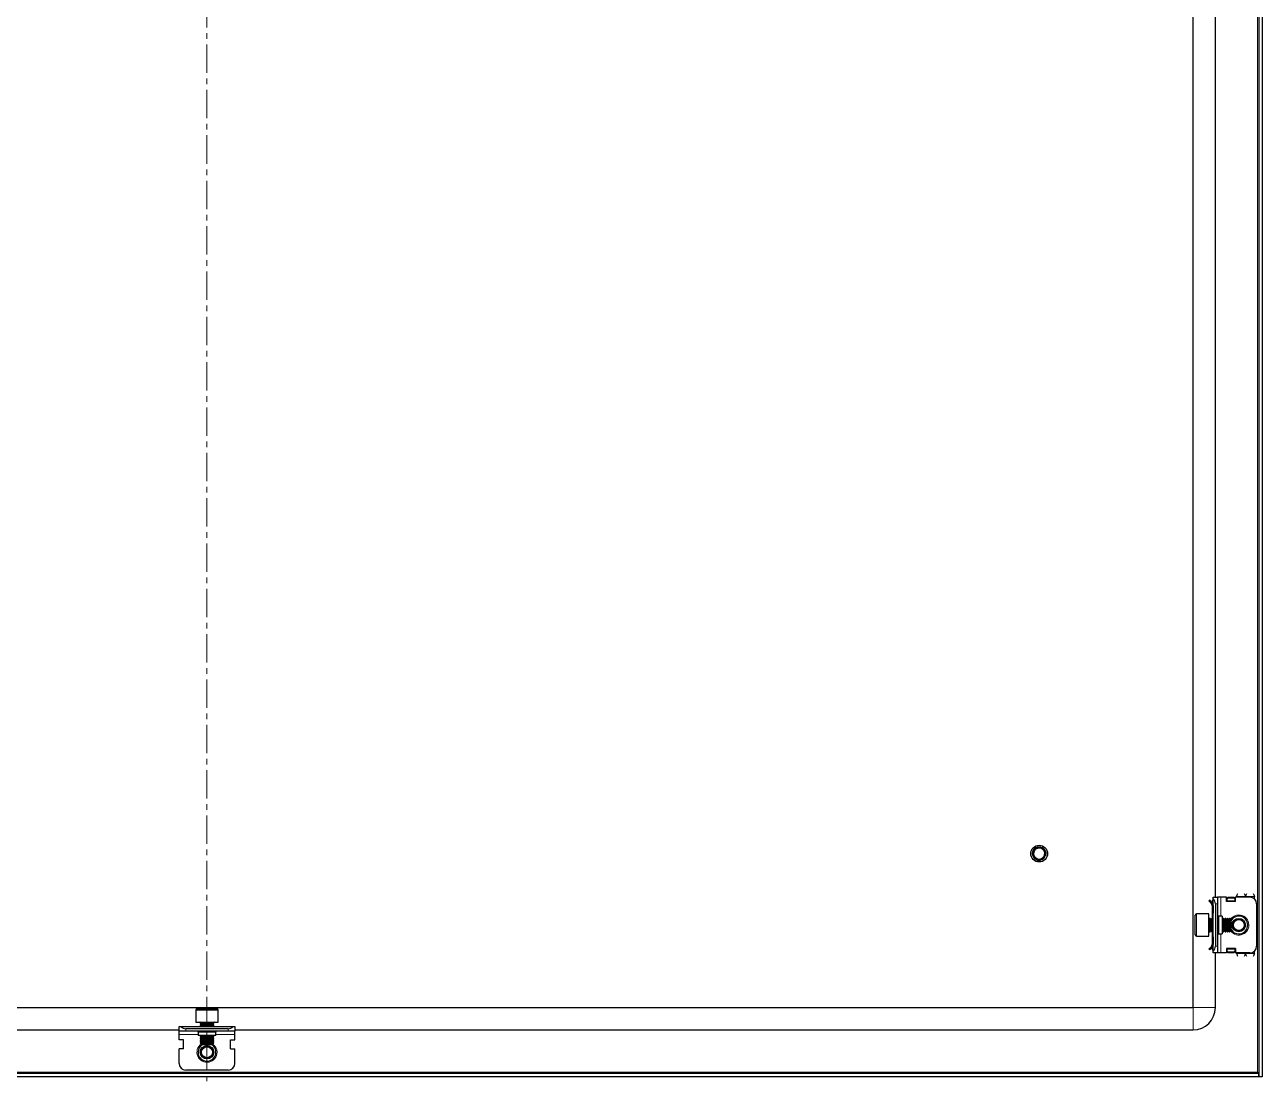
# Model space of a CAD drawing. Header units: millimetres. Extents: x -413 to 1878, y -693 to 1285.
# Drawn here: x 1323 to 1878, y -608 to -135 of the extents above; entities that cross this region are included whole.
import ezdxf

# ---------------------------------------------------------------- set-up
doc = ezdxf.new("R2010")
doc.units = ezdxf.units.MM
doc.linetypes.add('CENTERX2', pattern=[20.32, 12.7, -2.54, 2.54, -2.54])
doc.layers.add('FORMAT', color=7, linetype='Continuous')

msp = doc.modelspace()

# ---------------------------------------------------------------- linework, layer by layer
at = {"color": 7, "linetype": 'Continuous', "lineweight": 25}
for p, q in [((1876.56, 1154.72), (1876.56, -606.28)), ((1878.06, 1154.72), (1878.06, -606.28)), ((1847.06, -575.28), (1847.06, 1123.72)), ((1857.06, -525.78), (1857.06, -50.78)), ((1775.8, -504.31), (1775.96, -504.19)), ((1776.53, -503.7), (1776.8, -503.58)), ((1777.09, -503.44), (1777.37, -503.38)), ((1777.47, -503.34), (1777.42, -503.35)), ((1778.6, -503.33), (1778.56, -503.32)), ((1778.78, -503.37), (1778.74, -503.36)), ((1778.96, -503.42), (1778.92, -503.4)), ((1778.96, -503.46), (1779.18, -503.49)), ((1779.14, -503.48), (1779.1, -503.46)), ((1779.5, -503.64), (1779.45, -503.62)), ((1779.5, -503.64), (1779.49, -503.75)), ((1779.67, -503.75), (1779.63, -503.72)), ((1779.84, -503.86), (1779.8, -503.83)), ((1779.84, -503.86), (1780.05, -504.05)), ((1780.01, -503.99), (1779.97, -503.96)), ((1780.16, -504.13), (1780.12, -504.1)), ((1780.29, -504.27), (1780.26, -504.23)), ((1775.06, -506.28), (1775.06, -506.28)), ((1775.07, -506.08), (1775.13, -505.77)), ((1775.07, -506.08), (1775.07, -506.13)), ((1775.09, -505.88), (1775.09, -505.93)), ((1775.13, -505.67), (1775.12, -505.72)), ((1775.17, -505.48), (1775.16, -505.52)), ((1775.23, -505.3), (1775.21, -505.34)), ((1775.28, -505.16), (1775.38, -504.98)), ((1775.29, -505.16), (1775.4, -504.97)), ((1775.77, -507.15), (1775.61, -506.74)), ((1775.9, -508.36), (1775.78, -508.22)), ((1775.79, -508.24), (1775.81, -508.25)), ((1775.9, -508.36), (1775.94, -508.39)), ((1776.05, -508.5), (1776.08, -508.53)), ((1776.2, -508.63), (1776.24, -508.66)), ((1776.37, -508.75), (1776.41, -508.78)), ((1777.87, -509.27), (1778.61, -509.2)), ((1778.15, -509.28), (1778.06, -509.28)), ((1778.76, -509.2), (1778.8, -509.19)), ((1778.94, -509.15), (1778.99, -509.13)), ((1779.14, -509.08), (1779.18, -509.06)), ((1779.51, -508.91), (1779.29, -508.99)), ((1779.33, -509), (1779.37, -508.98)), ((1779.69, -508.8), (1779.49, -508.92)), ((1779.51, -508.84), (1779.56, -508.88)), ((1779.51, -508.91), (1779.56, -508.88)), ((1780.14, -508.44), (1780.17, -508.41)), ((1780.88, -505.24), (1780.88, -505.23)), ((1780.98, -506.98), (1780.9, -507.22)), ((1780.94, -505.42), (1780.92, -505.37)), ((1780.93, -507.17), (1780.94, -507.13)), ((1780.99, -505.59), (1780.97, -505.55)), ((1780.98, -506.98), (1780.99, -506.94)), ((1781.02, -505.78), (1781.01, -505.73)), ((1781.02, -506.78), (1781.03, -506.73)), ((1781.05, -505.97), (1781.04, -505.92)), ((1781.06, -506.17), (1781.04, -506.41)), ((1781.06, -506.37), (1781.04, -506.63)), ((1781.05, -506.58), (1781.05, -506.53)), ((1781.06, -506.17), (1781.06, -506.12)), ((1781.06, -506.37), (1781.06, -506.32)), ((1855.86, -527.07), (1856.06, -526.86)), ((1856.06, -525.78), (1858.06, -525.78)), ((1856.06, -526.54), (1856.06, -525.78)), ((1856.06, -550.01), (1856.06, -526.54)), ((1858.06, -525.78), (1858.06, -528.78)), ((1859.56, -525.78), (1858.06, -525.78)), ((1862.06, -525.78), (1859.56, -525.78)), ((1862.06, -527.78), (1862.06, -525.78)), ((1862.31, -526.16), (1862.81, -525.8)), ((1862.81, -526.16), (1862.31, -526.51)), ((1862.31, -526.51), (1862.31, -526.16)), ((1862.31, -527.43), (1862.31, -526.51)), ((1862.81, -525.8), (1862.81, -526.16)), ((1862.81, -525.8), (1865.31, -525.8)), ((1862.81, -526.16), (1865.31, -526.16)), ((1865.31, -526.16), (1865.31, -525.8)), ((1865.31, -525.8), (1865.81, -526.16)), ((1865.81, -526.51), (1865.31, -526.16)), ((1865.81, -526.16), (1865.81, -526.51)), ((1865.81, -526.51), (1865.81, -527.43)), ((1865.86, -525.9), (1865.86, -527.78)), ((1866.06, -525.9), (1865.86, -525.9)), ((1866.06, -527.78), (1866.06, -525.78)), ((1872.56, -525.78), (1866.06, -525.78)), ((1866.56, -525.78), (1866.56, -525.53)), ((1874.56, -526.54), (1874.56, -525.53)), ((1854.5, -527.14), (1854.15, -527.49)), ((1855.12, -528.47), (1854.15, -527.49)), ((1855.48, -528.11), (1854.5, -527.14)), ((1855.12, -528.47), (1855.48, -528.11)), ((1855.56, -527.78), (1855.56, -528.17)), ((1855.56, -529.53), (1856.06, -529.53)), ((1855.56, -529.53), (1855.56, -533.03)), ((1856.06, -529.53), (1856.06, -533.03)), ((1857.06, -528.78), (1857.06, -547.78)), ((1858.06, -528.78), (1858.06, -547.78)), ((1866.06, -527.78), (1862.06, -527.78)), ((1862.31, -527.78), (1862.31, -527.43)), ((1865.81, -527.43), (1865.81, -527.78)), ((1875.56, -528.78), (1875.56, -547.78)), ((1848.06, -535.91), (1848.06, -533.88)), ((1848.06, -542.68), (1848.06, -535.91)), ((1854.06, -533.28), (1848.66, -533.28)), ((1854.06, -535.58), (1854.06, -533.28)), ((1854.06, -543.28), (1854.06, -535.58)), ((1854.68, -535.28), (1854.31, -535.28)), ((1855.06, -535.83), (1854.68, -535.28)), ((1854.68, -540.81), (1854.68, -535.28)), ((1855.45, -535.28), (1855.06, -535.83)), ((1855.06, -540.34), (1855.06, -535.83)), ((1855.68, -535.28), (1855.45, -535.28)), ((1855.45, -540.81), (1855.45, -535.28)), ((1856.06, -533.03), (1855.56, -533.03)), ((1855.56, -533.03), (1855.56, -535.28)), ((1856.06, -535.83), (1855.68, -535.28)), ((1855.68, -540.81), (1855.68, -535.28)), ((1860.06, -534.28), (1858.56, -534.28)), ((1860.06, -534.28), (1860.06, -542.28)), ((1860.45, -535.28), (1860.06, -535.83)), ((1860.68, -535.28), (1860.45, -535.28)), ((1860.45, -540.81), (1860.45, -535.28)), ((1861.06, -535.83), (1860.68, -535.28)), ((1860.68, -540.81), (1860.68, -535.28)), ((1861.45, -535.28), (1861.06, -535.83)), ((1861.06, -540.34), (1861.06, -535.83)), ((1861.68, -535.28), (1861.45, -535.28)), ((1861.45, -540.81), (1861.45, -535.28)), ((1862.06, -535.83), (1861.68, -535.28)), ((1861.68, -540.81), (1861.68, -535.28)), ((1862.45, -535.28), (1862.06, -535.83)), ((1862.06, -540.34), (1862.06, -535.83)), ((1862.68, -535.28), (1862.45, -535.28)), ((1862.45, -540.81), (1862.45, -535.28)), ((1863.06, -535.83), (1862.68, -535.28)), ((1862.68, -540.81), (1862.68, -535.28)), ((1863.45, -535.28), (1863.06, -535.83)), ((1863.06, -540.34), (1863.06, -535.83)), ((1863.51, -535.28), (1863.45, -535.28)), ((1863.45, -540.81), (1863.45, -535.28)), ((1864.06, -535.83), (1863.51, -535.28)), ((1863.51, -536.66), (1863.51, -535.28)), ((1863.51, -541.28), (1863.51, -536.66)), ((1864.06, -536.96), (1864.06, -535.83)), ((1864.06, -540.72), (1864.06, -536.96)), ((1848.66, -543.28), (1854.06, -543.28)), ((1854.31, -541.28), (1854.68, -541.28)), ((1854.68, -541.28), (1855.06, -540.72)), ((1854.68, -541.28), (1854.68, -540.81)), ((1855.06, -540.72), (1855.06, -540.34)), ((1855.06, -540.72), (1855.45, -541.28)), ((1855.45, -541.28), (1855.45, -540.81)), ((1855.45, -541.28), (1855.68, -541.28)), ((1855.56, -541.28), (1855.56, -543.53)), ((1855.56, -543.53), (1856.06, -543.53)), ((1855.56, -543.53), (1855.56, -547.03)), ((1855.68, -541.28), (1856.06, -540.72)), ((1855.68, -541.28), (1855.68, -540.81)), ((1856.06, -543.53), (1856.06, -547.03)), ((1858.56, -542.28), (1860.06, -542.28)), ((1860.06, -540.72), (1860.45, -541.28)), ((1860.45, -541.28), (1860.45, -540.81)), ((1860.45, -541.28), (1860.68, -541.28)), ((1860.68, -541.28), (1861.06, -540.72)), ((1860.68, -541.28), (1860.68, -540.81)), ((1861.06, -540.72), (1861.06, -540.34)), ((1861.06, -540.72), (1861.45, -541.28)), ((1861.45, -541.28), (1861.45, -540.81)), ((1861.45, -541.28), (1861.68, -541.28)), ((1861.68, -541.28), (1862.06, -540.72)), ((1861.68, -541.28), (1861.68, -540.81)), ((1862.06, -540.72), (1862.06, -540.34)), ((1862.06, -540.72), (1862.45, -541.28)), ((1862.45, -541.28), (1862.45, -540.81)), ((1862.45, -541.28), (1862.68, -541.28)), ((1862.68, -541.28), (1863.06, -540.72)), ((1862.68, -541.28), (1862.68, -540.81)), ((1863.06, -540.72), (1863.06, -540.34)), ((1863.06, -540.72), (1863.45, -541.28)), ((1863.45, -541.28), (1863.45, -540.81)), ((1863.45, -541.28), (1863.51, -541.28)), ((1863.51, -541.28), (1864.06, -540.72)), ((1855.12, -548.09), (1854.15, -549.06)), ((1854.5, -549.42), (1854.15, -549.06)), ((1855.48, -548.44), (1854.5, -549.42)), ((1855.12, -548.09), (1855.48, -548.44)), ((1855.56, -547.03), (1856.06, -547.03)), ((1855.56, -548.78), (1855.56, -548.32)), ((1858.06, -547.78), (1858.06, -550.78)), ((1866.06, -548.78), (1862.06, -548.78)), ((1862.06, -548.78), (1862.06, -550.78)), ((1862.31, -549.13), (1862.31, -548.78)), ((1862.31, -550.05), (1862.31, -549.13)), ((1865.81, -548.78), (1865.81, -549.13)), ((1865.81, -549.13), (1865.81, -550.05)), ((1865.86, -548.78), (1865.86, -550.66)), ((1866.06, -548.78), (1866.06, -550.78)), ((1856.06, -549.69), (1855.86, -549.49)), ((1856.06, -550.78), (1856.06, -550.01)), ((1858.06, -550.78), (1856.06, -550.78)), ((1857.06, -575.28), (1857.06, -550.78)), ((1859.56, -550.78), (1858.06, -550.78)), ((1862.06, -550.78), (1859.56, -550.78)), ((1862.31, -550.05), (1862.81, -550.4)), ((1862.31, -550.4), (1862.31, -550.05)), ((1862.81, -550.75), (1862.31, -550.4)), ((1865.31, -550.4), (1862.81, -550.4)), ((1862.81, -550.4), (1862.81, -550.75)), ((1865.31, -550.75), (1862.81, -550.75)), ((1865.31, -550.4), (1865.81, -550.05)), ((1865.31, -550.75), (1865.31, -550.4)), ((1865.81, -550.4), (1865.31, -550.75)), ((1865.81, -550.05), (1865.81, -550.4)), ((1865.86, -550.66), (1866.06, -550.66)), ((1872.56, -550.78), (1866.06, -550.78)), ((1866.56, -551.03), (1866.56, -550.78)), ((1874.56, -551.03), (1874.56, -550.01)), ((963.06, -575.28), (1847.06, -575.28)), ((1400.06, -576.38), (1400.06, -581.78)), ((1400.66, -575.78), (1407.44, -575.78)), ((1407.44, -575.78), (1409.46, -575.78)), ((1410.06, -581.78), (1410.06, -576.38)), ((1400.06, -581.78), (1407.76, -581.78)), ((1402.06, -582.03), (1402.06, -582.39)), ((1402.06, -582.39), (1402.62, -582.78)), ((1402.06, -582.39), (1402.54, -582.39)), ((1402.54, -582.39), (1408.06, -582.39)), ((1407.51, -582.78), (1408.06, -582.39)), ((1407.76, -581.78), (1410.06, -581.78)), ((1408.06, -582.39), (1408.06, -582.03)), ((963.06, -585.28), (1392.56, -585.28)), ((1392.56, -585.78), (1392.56, -583.78)), ((1392.56, -583.78), (1393.33, -583.78)), ((1395.56, -585.78), (1392.56, -585.78)), ((1392.56, -587.28), (1392.56, -585.78)), ((1392.56, -589.78), (1392.56, -587.28)), ((1393.33, -583.78), (1416.8, -583.78)), ((1414.56, -584.78), (1395.56, -584.78)), ((1414.56, -585.78), (1395.56, -585.78)), ((1401.06, -586.28), (1401.06, -587.78)), ((1409.06, -587.78), (1401.06, -587.78)), ((1402.62, -582.78), (1402.06, -583.17)), ((1402.06, -583.17), (1402.06, -583.39)), ((1402.06, -583.17), (1402.54, -583.17)), ((1402.06, -583.39), (1402.62, -583.78)), ((1402.06, -583.39), (1402.54, -583.39)), ((1402.62, -587.78), (1402.06, -588.17)), ((1402.54, -583.17), (1408.06, -583.17)), ((1402.54, -583.39), (1408.06, -583.39)), ((1402.62, -582.78), (1403, -582.78)), ((1403, -582.78), (1407.51, -582.78)), ((1408.06, -583.17), (1407.51, -582.78)), ((1407.51, -583.78), (1408.06, -583.39)), ((1408.06, -588.17), (1407.51, -587.78)), ((1408.06, -583.39), (1408.06, -583.17)), ((1409.06, -587.78), (1409.06, -586.28)), ((1417.56, -585.78), (1414.56, -585.78)), ((1416.8, -583.78), (1417.56, -583.78)), ((1417.56, -583.78), (1417.56, -585.78)), ((1417.56, -585.28), (1847.06, -585.28)), ((1417.56, -587.28), (1417.56, -585.78)), ((1417.56, -589.78), (1417.56, -587.28)), ((1394.56, -589.78), (1392.56, -589.78)), ((1394.56, -593.78), (1394.56, -589.78)), ((1402.06, -588.17), (1402.06, -588.39)), ((1402.06, -588.17), (1402.54, -588.17)), ((1402.06, -588.39), (1402.62, -588.78)), ((1402.06, -588.39), (1402.54, -588.39)), ((1402.62, -588.78), (1402.06, -589.17)), ((1402.06, -589.17), (1402.06, -589.39)), ((1402.06, -589.17), (1402.54, -589.17)), ((1402.06, -589.39), (1402.62, -589.78)), ((1402.06, -589.39), (1402.54, -589.39)), ((1402.62, -589.78), (1402.06, -590.17)), ((1402.06, -590.17), (1402.06, -590.39)), ((1402.06, -590.17), (1402.54, -590.17)), ((1402.06, -590.39), (1402.62, -590.78)), ((1402.06, -590.39), (1402.54, -590.39)), ((1402.62, -590.78), (1402.06, -591.17)), ((1402.06, -591.17), (1402.06, -591.22)), ((1402.06, -591.17), (1402.54, -591.17)), ((1402.06, -591.22), (1402.62, -591.78)), ((1402.06, -591.22), (1406.68, -591.22)), ((1402.54, -588.17), (1408.06, -588.17)), ((1402.54, -588.39), (1408.06, -588.39)), ((1402.54, -589.17), (1408.06, -589.17)), ((1402.54, -589.39), (1408.06, -589.39)), ((1402.54, -590.17), (1408.06, -590.17)), ((1402.54, -590.39), (1408.06, -590.39)), ((1402.54, -591.17), (1408.06, -591.17)), ((1402.62, -588.78), (1403, -588.78)), ((1402.62, -589.78), (1403, -589.78)), ((1402.62, -590.78), (1403, -590.78)), ((1402.62, -591.78), (1406.38, -591.78)), ((1403, -588.78), (1407.51, -588.78)), ((1403, -589.78), (1407.51, -589.78)), ((1403, -590.78), (1407.51, -590.78)), ((1406.38, -591.78), (1407.51, -591.78)), ((1406.68, -591.22), (1408.06, -591.22)), ((1407.51, -588.78), (1408.06, -588.39)), ((1408.06, -589.17), (1407.51, -588.78)), ((1407.51, -589.78), (1408.06, -589.39)), ((1408.06, -590.17), (1407.51, -589.78)), ((1407.51, -590.78), (1408.06, -590.39)), ((1408.06, -591.17), (1407.51, -590.78)), ((1407.51, -591.78), (1408.06, -591.22)), ((1408.06, -588.39), (1408.06, -588.17)), ((1408.06, -589.39), (1408.06, -589.17)), ((1408.06, -590.39), (1408.06, -590.17)), ((1408.06, -591.22), (1408.06, -591.17)), ((1415.56, -589.78), (1417.56, -589.78)), ((1415.56, -593.78), (1415.56, -589.78)), ((1392.56, -600.28), (1392.56, -593.78)), ((1394.56, -593.78), (1392.56, -593.78)), ((1415.56, -593.78), (1417.56, -593.78)), ((1417.56, -600.28), (1417.56, -593.78)), ((1414.56, -603.28), (1395.56, -603.28)), ((1875.96, -604.18), (1876.21, -604.78)), ((1876.36, -604.78), (933.76, -604.78)), ((1876.36, -606.28), (933.76, -606.28)), ((1876.36, -604.78), (1876.36, -606.28)), ((1878.06, -606.28), (1876.56, -606.28))]:
    msp.add_line(p, q, dxfattribs=at)
at = {"color": 8, "linetype": 'Continuous', "lineweight": 18}
for p, q in [((1875.96, 1152.62), (1875.96, -604.18)), ((1859.56, -525.78), (1859.56, -534.28)), ((1866.56, -525.53), (1870.56, -525.53)), ((1874.56, -525.53), (1870.56, -525.53)), ((1856.06, -527.78), (1855.56, -527.78)), ((1856.06, -527.28), (1855.86, -527.07)), ((1858.06, -528.78), (1857.06, -528.78)), ((1865.81, -527.43), (1862.31, -527.43)), ((1848.66, -533.28), (1848.66, -535.58)), ((1848.66, -535.58), (1848.66, -543.28)), ((1854.31, -535.28), (1854.31, -541.28)), ((1858.56, -534.28), (1858.56, -542.28)), ((1859.56, -542.28), (1859.56, -550.78)), ((1856.06, -548.78), (1855.56, -548.78)), ((1857.06, -547.78), (1858.06, -547.78)), ((1862.31, -549.13), (1865.81, -549.13)), ((1856.06, -549.28), (1855.86, -549.49)), ((1870.56, -551.03), (1866.56, -551.03)), ((1874.56, -551.03), (1870.56, -551.03)), ((1407.76, -576.38), (1400.06, -576.38)), ((1410.06, -576.38), (1407.76, -576.38)), ((1847.06, -575.28), (1847.06, -585.28)), ((1847.06, -575.28), (1857.06, -575.28)), ((1408.06, -582.03), (1402.06, -582.03)), ((1401.06, -587.28), (1392.56, -587.28)), ((1395.56, -584.78), (1395.56, -585.78)), ((1409.06, -586.28), (1401.06, -586.28)), ((1417.56, -587.28), (1409.06, -587.28)), ((1414.56, -585.78), (1414.56, -584.78)), ((1875.96, -604.18), (934.16, -604.18))]:
    msp.add_line(p, q, dxfattribs=at)
at = {"color": 7, "linetype": 'Continuous', "lineweight": 25}
for centre, radius in [((1778.06, -506.28), 3.75), ((1867.56, -538.28), 3), ((1867.56, -538.28), 2.76), ((1867.56, -538.28), 2.45), ((1405.06, -595.28), 3), ((1405.06, -595.28), 2.76), ((1405.06, -595.28), 2.45)]:
    msp.add_circle(centre, radius, dxfattribs=at)
for centre, radius, start, end in [((1778.06, -506.28), 2.5, 108.5944, 168.5944), ((1778.06, -506.28), 2.5, 48.5944, 108.5944), ((1778.06, -506.28), 2.5, 348.5944, 48.5944), ((1778.06, -506.28), 3, 180, 220.7437), ((1778.06, -506.28), 2.5, 168.5944, 190.5165), ((1778.06, -506.28), 3, 239.9286, 266.2193), ((1778.06, -506.28), 2.5, 255.8881, 288.5944), ((1778.06, -506.28), 2.5, 288.5944, 348.5944), ((1854.06, -528.78), 3, 360, 48.1897), ((1872.56, -528.78), 3, 360, 90), ((1856.56, -527.78), 1, 135, 180), ((1848.66, -533.88), 0.6, 90, 180), ((1854.31, -535.03), 0.25, 180, 270), ((1858.56, -533.78), 0.5, 180, 270), ((1867.56, -538.28), 4, 270, 151.045), ((1848.66, -542.68), 0.6, 180, 270), ((1854.31, -541.53), 0.25, 90, 180), ((1858.56, -542.78), 0.5, 90, 180), ((1867.56, -538.28), 4, 208.955, 270), ((1856.56, -548.78), 1, 180, 225), ((1854.06, -547.78), 3, 311.8103, 360), ((1872.56, -547.78), 3, 270, 360), ((1400.66, -576.38), 0.6, 90, 180), ((1409.46, -576.38), 0.6, 0, 90), ((1847.06, -575.28), 10, 270, 0), ((1401.81, -582.03), 0.25, 0, 90), ((1408.31, -582.03), 0.25, 90, 180), ((1395.56, -581.78), 3, 221.8103, 270), ((1400.56, -586.28), 0.5, 0, 90), ((1409.56, -586.28), 0.5, 90, 180), ((1414.56, -581.78), 3, 270, 318.1897), ((1405.06, -595.28), 4, 118.955, 180), ((1405.06, -595.28), 4, 180, 61.045), ((1395.56, -600.28), 3, 180, 270), ((1414.56, -600.28), 3, 270, 0)]:
    msp.add_arc(centre, radius, start, end, dxfattribs=at)
at = {"color": 8, "linetype": 'Continuous', "lineweight": 18}
for centre, start, end in [((1867.56, -538.28), 215.4622, 90), ((1867.56, -538.28), 90, 144.5378), ((1405.06, -595.28), 125.4622, 0), ((1405.06, -595.28), 0, 54.5378)]:
    msp.add_arc(centre, 4.5, start, end, dxfattribs=at)
at = {"color": 7, "linetype": 'Continuous', "lineweight": 25}
for points, knots in [([(1775.23, -505.3), (1775.44, -504.87), (1775.75, -504.23), (1776.34, -503.83), (1776.54, -503.69)], [0, 0, 0, 0, 0.657042, 1, 1, 1, 1]), ([(1775.43, -504.89), (1775.46, -504.82), (1775.6, -504.48), (1775.92, -504.16), (1776.19, -503.94), (1776.23, -503.9)], [0, 0, 0, 0, 0.17549, 0.867074, 1, 1, 1, 1]), ([(1775.52, -504.76), (1775.53, -504.71), (1775.64, -504.41), (1775.88, -504.2), (1776.09, -504.02)], [0, 0, 0, 0, 0.171865, 1, 1, 1, 1]), ([(1776.91, -503.92), (1776.84, -503.95), (1776.52, -504.14), (1776.03, -504.61), (1775.72, -505.19), (1775.63, -505.53), (1775.61, -505.59)], [0, 0, 0, 0, 0.104785, 0.513079, 0.918136, 1, 1, 1, 1]), ([(1775.8, -504.31), (1775.79, -504.32), (1775.78, -504.34), (1775.76, -504.36), (1775.75, -504.37)], [0, 0, 0, 0, 0.2967964, 1, 1, 1, 1]), ([(1775.92, -504.18), (1775.92, -504.18), (1775.91, -504.19), (1775.9, -504.2), (1775.89, -504.21)], [0, 0, 0, 0, 0.4842322, 1, 1, 1, 1]), ([(1776.06, -504.05), (1776.05, -504.05), (1776.04, -504.06), (1776.03, -504.07), (1776.02, -504.08)], [0, 0, 0, 0, 0.485158, 1, 1, 1, 1]), ([(1776.2, -503.93), (1776.2, -503.93), (1776.18, -503.94), (1776.17, -503.95), (1776.17, -503.96)], [0, 0, 0, 0, 0.484546, 1, 1, 1, 1]), ([(1776.36, -503.81), (1776.35, -503.82), (1776.34, -503.82), (1776.33, -503.83), (1776.32, -503.84)], [0, 0, 0, 0, 0.482687, 1, 1, 1, 1]), ([(1776.36, -503.81), (1776.37, -503.8), (1776.42, -503.77), (1776.48, -503.75), (1776.52, -503.73)], [0, 0, 0, 0, 0.230751, 1, 1, 1, 1]), ([(1776.53, -503.7), (1776.52, -503.71), (1776.51, -503.72), (1776.49, -503.72), (1776.49, -503.73)], [0, 0, 0, 0, 0.480194, 1, 1, 1, 1]), ([(1776.53, -503.7), (1776.56, -503.72), (1776.62, -503.76), (1776.69, -503.82), (1776.72, -503.88), (1776.74, -503.9)], [0, 0, 0, 0, 0.362858, 0.693435, 1, 1, 1, 1]), ([(1776.89, -503.96), (1776.87, -503.96), (1776.83, -503.95), (1776.77, -503.92), (1776.69, -503.87), (1776.61, -503.8), (1776.57, -503.73), (1776.54, -503.69)], [0, 0, 0, 0, 0.084477, 0.253367, 0.470159, 0.686909, 1, 1, 1, 1]), ([(1776.71, -503.6), (1776.7, -503.61), (1776.68, -503.61), (1776.67, -503.62), (1776.66, -503.63)], [0, 0, 0, 0, 0.477867, 1, 1, 1, 1]), ([(1776.82, -503.9), (1776.82, -503.89), (1776.81, -503.84), (1776.77, -503.77), (1776.73, -503.69), (1776.68, -503.65), (1776.66, -503.63)], [0, 0, 0, 0, 0.1541827, 0.4625673, 0.7280914, 1, 1, 1, 1]), ([(1776.71, -503.6), (1776.74, -503.62), (1776.79, -503.66), (1776.86, -503.74), (1776.91, -503.82), (1776.93, -503.88), (1776.94, -503.92), (1776.94, -503.92)], [0, 0, 0, 0, 0.260762, 0.494805, 0.723794, 0.94279, 1, 1, 1, 1]), ([(1776.89, -503.52), (1776.89, -503.52), (1776.87, -503.53), (1776.86, -503.53), (1776.85, -503.54)], [0, 0, 0, 0, 0.4764859, 1, 1, 1, 1]), ([(1776.98, -503.93), (1776.99, -503.91), (1776.99, -503.86), (1776.98, -503.78), (1776.95, -503.69), (1776.91, -503.6), (1776.87, -503.56), (1776.85, -503.54)], [0, 0, 0, 0, 0.114393, 0.350182, 0.585971, 0.790611, 1, 1, 1, 1]), ([(1776.89, -503.52), (1776.91, -503.51), (1776.97, -503.48), (1777.04, -503.47), (1777.09, -503.46)], [0, 0, 0, 0, 0.301025, 1, 1, 1, 1]), ([(1776.89, -503.52), (1776.92, -503.54), (1776.97, -503.58), (1777.03, -503.66), (1777.07, -503.75), (1777.09, -503.83), (1777.1, -503.89), (1777.09, -503.93), (1777.09, -503.94)], [0, 0, 0, 0, 0.218347, 0.41099, 0.598711, 0.777744, 0.945667, 1, 1, 1, 1]), ([(1777.27, -503.91), (1777.25, -503.91), (1777.21, -503.93), (1777.13, -503.94), (1777.03, -503.94), (1776.96, -503.93), (1776.92, -503.92), (1776.91, -503.92)], [0, 0, 0, 0, 0.099011, 0.388276, 0.61301, 0.895384, 1, 1, 1, 1]), ([(1777.09, -503.44), (1777.08, -503.44), (1777.06, -503.45), (1777.05, -503.46), (1777.04, -503.46)], [0, 0, 0, 0, 0.4765794, 1, 1, 1, 1]), ([(1777.12, -503.94), (1777.12, -503.93), (1777.13, -503.9), (1777.14, -503.83), (1777.14, -503.72), (1777.12, -503.63), (1777.09, -503.54), (1777.06, -503.49), (1777.04, -503.46)], [0, 0, 0, 0, 0.019058, 0.219488, 0.419831, 0.620151, 0.807785, 1, 1, 1, 1]), ([(1777.09, -503.44), (1777.11, -503.47), (1777.16, -503.52), (1777.2, -503.6), (1777.23, -503.69), (1777.24, -503.77), (1777.23, -503.84), (1777.22, -503.88), (1777.22, -503.9)], [0, 0, 0, 0, 0.213002, 0.396975, 0.575181, 0.744364, 0.902779, 1, 1, 1, 1]), ([(1777.28, -503.38), (1777.27, -503.39), (1777.26, -503.39), (1777.24, -503.39), (1777.23, -503.4)], [0, 0, 0, 0, 0.4789775, 1, 1, 1, 1]), ([(1777.24, -503.89), (1777.25, -503.87), (1777.27, -503.82), (1777.29, -503.73), (1777.3, -503.64), (1777.29, -503.53), (1777.25, -503.45), (1777.23, -503.4)], [0, 0, 0, 0, 0.147065, 0.321231, 0.495346, 0.669443, 1, 1, 1, 1]), ([(1777.53, -503.68), (1777.53, -503.69), (1777.5, -503.74), (1777.44, -503.81), (1777.35, -503.88), (1777.29, -503.9), (1777.27, -503.91)], [0, 0, 0, 0, 0.153621, 0.528305, 0.811762, 1, 1, 1, 1]), ([(1777.28, -503.38), (1777.3, -503.41), (1777.34, -503.47), (1777.37, -503.56), (1777.38, -503.64), (1777.38, -503.72), (1777.36, -503.79), (1777.33, -503.85), (1777.31, -503.88), (1777.31, -503.89)], [0, 0, 0, 0, 0.1954613, 0.3596487, 0.5176065, 0.6667879, 0.8062679, 0.9362427, 1, 1, 1, 1]), ([(1777.35, -503.84), (1777.35, -503.84), (1777.39, -503.8), (1777.42, -503.71), (1777.45, -503.6), (1777.45, -503.51), (1777.44, -503.43), (1777.43, -503.37), (1777.42, -503.35)], [0, 0, 0, 0, 0.001313, 0.309582, 0.493731, 0.677835, 0.837663, 1, 1, 1, 1]), ([(1777.47, -503.34), (1777.48, -503.37), (1777.5, -503.42), (1777.52, -503.5), (1777.52, -503.59), (1777.5, -503.66), (1777.47, -503.75), (1777.42, -503.81), (1777.39, -503.84)], [0, 0, 0, 0, 0.1625787, 0.3241601, 0.4782157, 0.6233718, 0.7592045, 1, 1, 1, 1]), ([(1777.39, -503.85), (1777.41, -503.83), (1777.46, -503.79), (1777.51, -503.72), (1777.53, -503.69), (1777.53, -503.68)], [0, 0, 0, 0, 0.4133204, 0.8335068, 1, 1, 1, 1]), ([(1777.42, -503.36), (1777.44, -503.35), (1777.56, -503.3), (1777.69, -503.3), (1777.8, -503.29)], [0, 0, 0, 0, 0.169871, 1, 1, 1, 1]), ([(1777.47, -503.34), (1777.5, -503.33), (1777.82, -503.27), (1778.46, -503.26), (1779.11, -503.44), (1779.45, -503.62), (1779.51, -503.65)], [0, 0, 0, 0, 0.044285, 0.46488, 0.894202, 1, 1, 1, 1]), ([(1779.51, -503.96), (1779.45, -503.93), (1779.12, -503.75), (1778.45, -503.56), (1777.83, -503.6), (1777.53, -503.68), (1777.53, -503.68)], [0, 0, 0, 0, 0.102158, 0.551599, 0.99962, 1, 1, 1, 1]), ([(1777.9, -503.31), (1777.97, -503.29), (1778.13, -503.26), (1778.3, -503.29), (1778.41, -503.3)], [0, 0, 0, 0, 0.399625, 1, 1, 1, 1]), ([(1778.56, -503.34), (1778.61, -503.34), (1778.76, -503.35), (1778.91, -503.4), (1779, -503.43)], [0, 0, 0, 0, 0.353316, 1, 1, 1, 1]), ([(1779.43, -503.93), (1779.43, -503.93), (1779.43, -503.9), (1779.44, -503.83), (1779.46, -503.74), (1779.5, -503.68), (1779.51, -503.65)], [0, 0, 0, 0, 0.058255, 0.305509, 0.64716, 1, 1, 1, 1]), ([(1779.51, -503.96), (1779.53, -503.93), (1779.57, -503.89), (1779.61, -503.81), (1779.62, -503.75), (1779.63, -503.72)], [0, 0, 0, 0, 0.351509, 0.671861, 1, 1, 1, 1]), ([(1779.72, -504.4), (1779.71, -504.4), (1779.67, -504.36), (1779.62, -504.3), (1779.57, -504.21), (1779.54, -504.13), (1779.52, -504.04), (1779.51, -503.99), (1779.51, -503.96)], [0, 0, 0, 0, 0.066273, 0.267344, 0.423096, 0.618734, 0.814089, 1, 1, 1, 1]), ([(1779.67, -503.75), (1779.67, -503.78), (1779.67, -503.85), (1779.64, -503.95), (1779.59, -504.03), (1779.56, -504.08), (1779.53, -504.1), (1779.53, -504.1)], [0, 0, 0, 0, 0.275174, 0.522846, 0.765225, 0.99702, 1, 1, 1, 1]), ([(1779.55, -504.15), (1779.56, -504.14), (1779.6, -504.12), (1779.66, -504.07), (1779.73, -504), (1779.77, -503.92), (1779.79, -503.86), (1779.8, -503.83)], [0, 0, 0, 0, 0.084965, 0.329338, 0.573716, 0.784411, 1, 1, 1, 1]), ([(1779.84, -503.86), (1779.84, -503.9), (1779.83, -503.97), (1779.79, -504.06), (1779.74, -504.13), (1779.68, -504.19), (1779.63, -504.23), (1779.6, -504.24), (1779.59, -504.24)], [0, 0, 0, 0, 0.222831, 0.420099, 0.612409, 0.79585, 0.967895, 1, 1, 1, 1]), ([(1779.61, -504.27), (1779.61, -504.27), (1779.64, -504.26), (1779.71, -504.23), (1779.79, -504.18), (1779.87, -504.12), (1779.93, -504.04), (1779.95, -503.99), (1779.97, -503.96)], [0, 0, 0, 0, 0.002693, 0.20821, 0.413641, 0.619057, 0.807274, 1, 1, 1, 1]), ([(1780.01, -503.99), (1780, -504.03), (1779.98, -504.09), (1779.93, -504.17), (1779.87, -504.24), (1779.8, -504.29), (1779.75, -504.33), (1779.71, -504.33), (1779.7, -504.33)], [0, 0, 0, 0, 0.219212, 0.409339, 0.593597, 0.768568, 0.932394, 1, 1, 1, 1]), ([(1779.71, -504.36), (1779.74, -504.35), (1779.81, -504.34), (1779.9, -504.3), (1779.98, -504.25), (1780.06, -504.18), (1780.1, -504.12), (1780.12, -504.1)], [0, 0, 0, 0, 0.190996, 0.383798, 0.576553, 0.78528, 1, 1, 1, 1]), ([(1780.16, -504.48), (1780.16, -504.49), (1780.13, -504.5), (1780.08, -504.51), (1779.99, -504.52), (1779.89, -504.51), (1779.79, -504.46), (1779.74, -504.42), (1779.72, -504.4)], [0, 0, 0, 0, 0.045866, 0.230744, 0.387461, 0.658246, 0.861978, 1, 1, 1, 1]), ([(1780.16, -504.13), (1780.14, -504.16), (1780.11, -504.22), (1780.05, -504.29), (1779.99, -504.35), (1779.92, -504.39), (1779.85, -504.41), (1779.8, -504.41), (1779.78, -504.41)], [0, 0, 0, 0, 0.211659, 0.390361, 0.562352, 0.724819, 0.876696, 1, 1, 1, 1]), ([(1779.8, -504.43), (1779.81, -504.43), (1779.87, -504.44), (1779.97, -504.42), (1780.08, -504.37), (1780.18, -504.32), (1780.23, -504.27), (1780.26, -504.23)], [0, 0, 0, 0, 0.046579, 0.362688, 0.551736, 0.740753, 1, 1, 1, 1]), ([(1779.8, -504.47), (1779.83, -504.48), (1779.89, -504.5), (1779.99, -504.51), (1780.08, -504.5), (1780.14, -504.49), (1780.16, -504.48)], [0, 0, 0, 0, 0.251795, 0.502165, 0.752314, 1, 1, 1, 1]), ([(1780.29, -504.27), (1780.27, -504.29), (1780.24, -504.34), (1780.18, -504.4), (1780.11, -504.44), (1780.03, -504.47), (1779.96, -504.48), (1779.9, -504.49), (1779.86, -504.48), (1779.84, -504.47)], [0, 0, 0, 0, 0.169226, 0.337427, 0.497935, 0.649179, 0.790582, 0.922688, 1, 1, 1, 1]), ([(1780.9, -506.32), (1780.9, -506.24), (1780.88, -505.85), (1780.7, -505.18), (1780.34, -504.7), (1780.16, -504.48)], [0, 0, 0, 0, 0.108003, 0.585763, 1, 1, 1, 1]), ([(1780.29, -504.27), (1780.41, -504.42), (1780.69, -504.77), (1780.98, -505.43), (1781.04, -505.94), (1781.06, -506.19)], [0, 0, 0, 0, 0.274163, 0.639603, 1, 1, 1, 1]), ([(1780.38, -504.4), (1780.42, -504.44), (1780.56, -504.57), (1780.65, -504.74), (1780.71, -504.87)], [0, 0, 0, 0, 0.288707, 1, 1, 1, 1]), ([(1775.55, -505.99), (1775.55, -506), (1775.53, -506.04), (1775.49, -506.09), (1775.44, -506.14), (1775.37, -506.19), (1775.29, -506.23), (1775.21, -506.26), (1775.13, -506.28), (1775.09, -506.28), (1775.06, -506.28)], [0, 0, 0, 0, 0.060221, 0.18113, 0.301988, 0.42281, 0.589437, 0.75603, 0.87711, 1, 1, 1, 1]), ([(1775.06, -506.29), (1775.06, -506.24), (1775.06, -506.16), (1775.08, -506.08), (1775.08, -506.06)], [0, 0, 0, 0, 0.6598587, 1, 1, 1, 1]), ([(1775.06, -506.29), (1775.1, -506.27), (1775.16, -506.24), (1775.25, -506.21), (1775.31, -506.21), (1775.34, -506.21)], [0, 0, 0, 0, 0.371226, 0.708872, 1, 1, 1, 1]), ([(1775.99, -508.06), (1775.97, -508.04), (1775.72, -507.81), (1775.38, -507.35), (1775.14, -506.74), (1775.08, -506.4), (1775.06, -506.28)], [0, 0, 0, 0, 0.050685, 0.485619, 0.826643, 1, 1, 1, 1]), ([(1775.07, -506.08), (1775.1, -506.07), (1775.17, -506.04), (1775.26, -506.02), (1775.36, -506.02), (1775.44, -506.03), (1775.49, -506.06), (1775.51, -506.06)], [0, 0, 0, 0, 0.235039, 0.445532, 0.651268, 0.847853, 1, 1, 1, 1]), ([(1775.42, -506.15), (1775.39, -506.14), (1775.34, -506.12), (1775.24, -506.11), (1775.15, -506.11), (1775.1, -506.12), (1775.07, -506.13)], [0, 0, 0, 0, 0.237597, 0.516729, 0.755527, 1, 1, 1, 1]), ([(1775.09, -505.88), (1775.13, -505.86), (1775.19, -505.84), (1775.29, -505.84), (1775.38, -505.85), (1775.46, -505.87), (1775.52, -505.9), (1775.55, -505.93), (1775.56, -505.93)], [0, 0, 0, 0, 0.214065, 0.402363, 0.585629, 0.760234, 0.923894, 1, 1, 1, 1]), ([(1775.53, -506.04), (1775.5, -506.02), (1775.45, -505.98), (1775.36, -505.94), (1775.27, -505.92), (1775.17, -505.91), (1775.11, -505.92), (1775.09, -505.93)], [0, 0, 0, 0, 0.189173, 0.404697, 0.62022, 0.807935, 1, 1, 1, 1]), ([(1775.59, -505.93), (1775.58, -505.92), (1775.55, -505.88), (1775.48, -505.83), (1775.4, -505.78), (1775.31, -505.74), (1775.21, -505.72), (1775.15, -505.72), (1775.12, -505.72)], [0, 0, 0, 0, 0.069872, 0.258455, 0.446951, 0.635422, 0.81547, 1, 1, 1, 1]), ([(1775.13, -505.67), (1775.14, -505.62), (1775.15, -505.54), (1775.18, -505.47), (1775.19, -505.44)], [0, 0, 0, 0, 0.6579883, 1, 1, 1, 1]), ([(1775.13, -505.67), (1775.16, -505.67), (1775.23, -505.65), (1775.32, -505.66), (1775.41, -505.68), (1775.48, -505.72), (1775.54, -505.76), (1775.57, -505.79), (1775.59, -505.81)], [0, 0, 0, 0, 0.208898, 0.388587, 0.562428, 0.727295, 0.881578, 1, 1, 1, 1]), ([(1775.59, -505.78), (1775.58, -505.76), (1775.54, -505.72), (1775.48, -505.66), (1775.41, -505.61), (1775.33, -505.56), (1775.25, -505.54), (1775.19, -505.53), (1775.16, -505.52)], [0, 0, 0, 0, 0.137266, 0.30795, 0.478578, 0.649185, 0.822833, 1, 1, 1, 1]), ([(1775.17, -505.48), (1775.2, -505.48), (1775.26, -505.48), (1775.35, -505.49), (1775.43, -505.52), (1775.5, -505.57), (1775.55, -505.62), (1775.59, -505.67), (1775.61, -505.71), (1775.62, -505.73)], [0, 0, 0, 0, 0.1656667, 0.3305216, 0.4888089, 0.6385249, 0.7786294, 0.9092127, 1, 1, 1, 1]), ([(1775.59, -505.64), (1775.59, -505.63), (1775.56, -505.58), (1775.51, -505.52), (1775.44, -505.45), (1775.37, -505.4), (1775.29, -505.36), (1775.24, -505.35), (1775.21, -505.34)], [0, 0, 0, 0, 0.076151, 0.276704, 0.47712, 0.677473, 0.837574, 1, 1, 1, 1]), ([(1775.23, -505.3), (1775.26, -505.3), (1775.32, -505.31), (1775.39, -505.34), (1775.46, -505.38), (1775.52, -505.43), (1775.57, -505.49), (1775.6, -505.56), (1775.62, -505.61), (1775.62, -505.65), (1775.62, -505.66)], [0, 0, 0, 0, 0.154027, 0.307095, 0.452862, 0.590123, 0.718565, 0.838856, 0.95247, 1, 1, 1, 1]), ([(1775.3, -505.17), (1775.32, -505.11), (1775.35, -504.98), (1775.41, -504.87), (1775.45, -504.81)], [0, 0, 0, 0, 0.462482, 1, 1, 1, 1]), ([(1775.56, -505.95), (1775.55, -506.05), (1775.53, -506.32), (1775.58, -506.58), (1775.61, -506.74)], [0, 0, 0, 0, 0.408521, 1, 1, 1, 1]), ([(1775.61, -505.78), (1775.61, -505.79), (1775.6, -505.84), (1775.58, -505.89), (1775.56, -505.94), (1775.56, -505.95)], [0, 0, 0, 0, 0.157682, 0.80304, 1, 1, 1, 1]), ([(1775.61, -505.59), (1775.62, -505.62), (1775.63, -505.69), (1775.62, -505.75), (1775.61, -505.78)], [0, 0, 0, 0, 0.5444726, 1, 1, 1, 1]), ([(1777.06, -508.51), (1776.98, -508.48), (1776.66, -508.32), (1776.15, -507.9), (1775.9, -507.4), (1775.77, -507.15)], [0, 0, 0, 0, 0.130652, 0.560007, 1, 1, 1, 1]), ([(1775.79, -508.24), (1775.81, -508.21), (1775.84, -508.16), (1775.9, -508.11), (1775.96, -508.08), (1775.99, -508.06), (1775.99, -508.06)], [0, 0, 0, 0, 0.315056, 0.630194, 0.945514, 1, 1, 1, 1]), ([(1776.35, -508.11), (1776.32, -508.1), (1776.27, -508.09), (1776.18, -508.09), (1776.1, -508.1), (1776.02, -508.12), (1775.91, -508.16), (1775.85, -508.22), (1775.81, -508.25)], [0, 0, 0, 0, 0.149407, 0.278563, 0.407661, 0.536722, 0.727045, 1, 1, 1, 1]), ([(1775.9, -508.36), (1775.92, -508.33), (1775.95, -508.28), (1776.01, -508.22), (1776.07, -508.17), (1776.15, -508.13), (1776.22, -508.11), (1776.29, -508.1), (1776.34, -508.11), (1776.37, -508.12)], [0, 0, 0, 0, 0.159446, 0.318034, 0.469983, 0.61348, 0.747649, 0.872856, 1, 1, 1, 1]), ([(1776.42, -508.16), (1776.41, -508.16), (1776.38, -508.16), (1776.32, -508.16), (1776.23, -508.18), (1776.15, -508.22), (1776.07, -508.26), (1776, -508.32), (1775.96, -508.37), (1775.94, -508.39)], [0, 0, 0, 0, 0.018281, 0.175639, 0.332896, 0.490097, 0.647274, 0.821632, 1, 1, 1, 1]), ([(1775.99, -508.06), (1776.01, -508.06), (1776.05, -508.04), (1776.14, -508.04), (1776.24, -508.05), (1776.33, -508.09), (1776.41, -508.14), (1776.49, -508.22), (1776.57, -508.34), (1776.59, -508.43), (1776.6, -508.47)], [0, 0, 0, 0, 0.073646, 0.169563, 0.351373, 0.438893, 0.519676, 0.682906, 0.8512, 1, 1, 1, 1]), ([(1776.05, -508.5), (1776.06, -508.46), (1776.08, -508.4), (1776.14, -508.32), (1776.2, -508.26), (1776.27, -508.22), (1776.34, -508.19), (1776.4, -508.17), (1776.43, -508.17), (1776.43, -508.17)], [0, 0, 0, 0, 0.198035, 0.367663, 0.531495, 0.686664, 0.831818, 0.981917, 1, 1, 1, 1]), ([(1776.5, -508.24), (1776.49, -508.24), (1776.44, -508.24), (1776.37, -508.27), (1776.28, -508.32), (1776.2, -508.38), (1776.13, -508.45), (1776.1, -508.5), (1776.08, -508.53)], [0, 0, 0, 0, 0.0505, 0.241124, 0.431653, 0.622154, 0.808692, 1, 1, 1, 1]), ([(1776.2, -508.63), (1776.21, -508.6), (1776.23, -508.53), (1776.27, -508.44), (1776.32, -508.37), (1776.39, -508.32), (1776.45, -508.28), (1776.49, -508.26), (1776.51, -508.26)], [0, 0, 0, 0, 0.209239, 0.392702, 0.571062, 0.740844, 0.899958, 1, 1, 1, 1]), ([(1776.56, -508.34), (1776.53, -508.35), (1776.47, -508.38), (1776.4, -508.43), (1776.33, -508.5), (1776.28, -508.58), (1776.25, -508.63), (1776.24, -508.66)], [0, 0, 0, 0, 0.172104, 0.391099, 0.610089, 0.802801, 1, 1, 1, 1]), ([(1776.37, -508.75), (1776.37, -508.72), (1776.38, -508.65), (1776.42, -508.56), (1776.46, -508.48), (1776.51, -508.42), (1776.55, -508.39), (1776.57, -508.38)], [0, 0, 0, 0, 0.240212, 0.454711, 0.664287, 0.864517, 1, 1, 1, 1]), ([(1776.6, -508.49), (1776.58, -508.51), (1776.53, -508.55), (1776.48, -508.62), (1776.43, -508.7), (1776.42, -508.75), (1776.41, -508.78)], [0, 0, 0, 0, 0.228254, 0.510351, 0.752319, 1, 1, 1, 1]), ([(1776.54, -508.86), (1776.54, -508.83), (1776.55, -508.76), (1776.57, -508.66), (1776.6, -508.6), (1776.62, -508.58), (1776.62, -508.58)], [0, 0, 0, 0, 0.357139, 0.680979, 0.998183, 1, 1, 1, 1]), ([(1776.6, -508.47), (1776.6, -508.48), (1776.61, -508.53), (1776.62, -508.6), (1776.62, -508.69), (1776.6, -508.79), (1776.57, -508.85), (1776.56, -508.88)], [0, 0, 0, 0, 0.113604, 0.31095, 0.508229, 0.75166, 1, 1, 1, 1]), ([(1777.45, -508.7), (1777.17, -508.65), (1776.88, -508.6), (1776.61, -508.47), (1776.6, -508.47)], [0, 0, 0, 0, 0.965671, 1, 1, 1, 1]), ([(1777.45, -508.7), (1777.36, -508.67), (1777.23, -508.61), (1777.1, -508.54), (1777.06, -508.51)], [0, 0, 0, 0, 0.681733, 1, 1, 1, 1]), ([(1778.61, -509.2), (1778.6, -509.18), (1778.58, -509.14), (1778.57, -509.06), (1778.57, -508.98), (1778.58, -508.91), (1778.62, -508.82), (1778.69, -508.74), (1778.78, -508.68), (1778.84, -508.66), (1778.86, -508.65)], [0, 0, 0, 0, 0.098631, 0.238541, 0.378532, 0.49895, 0.601027, 0.777401, 0.9101, 1, 1, 1, 1]), ([(1778.76, -508.7), (1778.76, -508.7), (1778.73, -508.73), (1778.69, -508.79), (1778.65, -508.86), (1778.62, -508.96), (1778.6, -509.05), (1778.6, -509.13), (1778.61, -509.18), (1778.61, -509.2)], [0, 0, 0, 0, 0.036757, 0.196192, 0.355485, 0.51469, 0.719746, 0.882005, 1, 1, 1, 1]), ([(1778.76, -509.2), (1778.74, -509.17), (1778.71, -509.12), (1778.69, -509.04), (1778.68, -508.95), (1778.69, -508.87), (1778.71, -508.78), (1778.75, -508.72), (1778.78, -508.68)], [0, 0, 0, 0, 0.16279, 0.324686, 0.479688, 0.626058, 0.76302, 1, 1, 1, 1]), ([(1778.84, -508.67), (1778.83, -508.69), (1778.8, -508.74), (1778.77, -508.82), (1778.76, -508.92), (1778.76, -509.05), (1778.78, -509.14), (1778.8, -509.19)], [0, 0, 0, 0, 0.13286, 0.29106, 0.491007, 0.69089, 1, 1, 1, 1]), ([(1778.94, -509.15), (1778.92, -509.12), (1778.88, -509.07), (1778.84, -508.98), (1778.82, -508.9), (1778.82, -508.81), (1778.83, -508.74), (1778.85, -508.68), (1778.87, -508.65), (1778.87, -508.65)], [0, 0, 0, 0, 0.198483, 0.367712, 0.531083, 0.685778, 0.830503, 0.965152, 1, 1, 1, 1]), ([(1778.86, -508.65), (1778.87, -508.64), (1778.92, -508.63), (1779, -508.62), (1779.1, -508.62), (1779.19, -508.63), (1779.28, -508.66), (1779.36, -508.69), (1779.43, -508.74), (1779.49, -508.79), (1779.52, -508.82), (1779.53, -508.83)], [0, 0, 0, 0, 0.0429601, 0.1733, 0.2742626, 0.4010814, 0.5277159, 0.6542588, 0.7807587, 0.9368521, 1, 1, 1, 1]), ([(1778.96, -508.63), (1778.95, -508.64), (1778.93, -508.67), (1778.92, -508.75), (1778.91, -508.85), (1778.92, -508.95), (1778.94, -509.04), (1778.98, -509.1), (1778.99, -509.13)], [0, 0, 0, 0, 0.043388, 0.23288, 0.422274, 0.611632, 0.803279, 1, 1, 1, 1]), ([(1779.14, -509.08), (1779.11, -509.05), (1779.06, -509.01), (1779.01, -508.93), (1778.98, -508.84), (1778.96, -508.76), (1778.96, -508.69), (1778.97, -508.64), (1778.98, -508.62)], [0, 0, 0, 0, 0.208724, 0.39105, 0.568219, 0.73683, 0.894853, 1, 1, 1, 1]), ([(1779.07, -508.62), (1779.07, -508.65), (1779.06, -508.71), (1779.07, -508.81), (1779.09, -508.9), (1779.13, -508.99), (1779.17, -509.04), (1779.18, -509.06)], [0, 0, 0, 0, 0.181695, 0.396783, 0.61186, 0.803681, 1, 1, 1, 1]), ([(1779.33, -509), (1779.3, -508.98), (1779.25, -508.94), (1779.18, -508.86), (1779.14, -508.78), (1779.11, -508.7), (1779.11, -508.65), (1779.11, -508.62)], [0, 0, 0, 0, 0.234253, 0.442787, 0.646465, 0.841043, 1, 1, 1, 1]), ([(1779.22, -508.64), (1779.22, -508.64), (1779.22, -508.68), (1779.24, -508.74), (1779.27, -508.83), (1779.31, -508.91), (1779.35, -508.96), (1779.37, -508.98)], [0, 0, 0, 0, 0.00279, 0.269575, 0.536371, 0.765499, 1, 1, 1, 1]), ([(1779.51, -508.91), (1779.48, -508.89), (1779.42, -508.85), (1779.36, -508.78), (1779.31, -508.72), (1779.3, -508.68), (1779.29, -508.66)], [0, 0, 0, 0, 0.319514, 0.608493, 0.891527, 1, 1, 1, 1]), ([(1779.53, -508.83), (1779.6, -508.78), (1779.95, -508.55), (1780.44, -508.04), (1780.67, -507.49), (1780.77, -507.25)], [0, 0, 0, 0, 0.128781, 0.613629, 1, 1, 1, 1]), ([(1780.77, -507.25), (1780.76, -507.25), (1780.73, -507.24), (1780.68, -507.21), (1780.62, -507.16), (1780.57, -507.1), (1780.53, -507.03), (1780.5, -506.93), (1780.5, -506.83), (1780.51, -506.78), (1780.51, -506.77)], [0, 0, 0, 0, 0.022761, 0.192243, 0.346896, 0.477535, 0.588677, 0.783334, 0.968624, 1, 1, 1, 1]), ([(1780.5, -506.84), (1780.5, -506.88), (1780.51, -506.94), (1780.55, -507.02), (1780.6, -507.1), (1780.66, -507.17), (1780.72, -507.21), (1780.75, -507.24), (1780.77, -507.25)], [0, 0, 0, 0, 0.182737, 0.363423, 0.543947, 0.724373, 0.904747, 1, 1, 1, 1]), ([(1780.51, -506.77), (1780.52, -506.74), (1780.54, -506.67), (1780.6, -506.57), (1780.66, -506.48), (1780.73, -506.42), (1780.8, -506.37), (1780.86, -506.33), (1780.89, -506.32), (1780.9, -506.32)], [0, 0, 0, 0, 0.125166, 0.336769, 0.488675, 0.640371, 0.791962, 0.943503, 1, 1, 1, 1]), ([(1780.93, -507.17), (1780.9, -507.17), (1780.84, -507.17), (1780.76, -507.14), (1780.68, -507.11), (1780.62, -507.06), (1780.57, -507), (1780.53, -506.95), (1780.52, -506.91), (1780.51, -506.89)], [0, 0, 0, 0, 0.164802, 0.328662, 0.485343, 0.633184, 0.771489, 0.900657, 1, 1, 1, 1]), ([(1780.52, -506.82), (1780.53, -506.84), (1780.55, -506.88), (1780.61, -506.95), (1780.68, -507.02), (1780.77, -507.07), (1780.85, -507.11), (1780.91, -507.12), (1780.94, -507.13)], [0, 0, 0, 0, 0.112687, 0.266978, 0.464332, 0.661607, 0.829157, 1, 1, 1, 1]), ([(1780.98, -506.98), (1780.94, -506.99), (1780.88, -506.99), (1780.79, -506.98), (1780.7, -506.95), (1780.63, -506.91), (1780.57, -506.87), (1780.54, -506.83), (1780.53, -506.81)], [0, 0, 0, 0, 0.207037, 0.38272, 0.55212, 0.712365, 0.86221, 1, 1, 1, 1]), ([(1781.02, -506.78), (1780.99, -506.79), (1780.92, -506.81), (1780.82, -506.81), (1780.74, -506.8), (1780.66, -506.77), (1780.59, -506.73), (1780.56, -506.69), (1780.54, -506.68)], [0, 0, 0, 0, 0.205811, 0.38496, 0.558827, 0.724121, 0.878934, 1, 1, 1, 1]), ([(1780.56, -506.73), (1780.58, -506.75), (1780.62, -506.8), (1780.7, -506.86), (1780.79, -506.9), (1780.89, -506.93), (1780.96, -506.93), (1780.99, -506.94)], [0, 0, 0, 0, 0.183111, 0.381533, 0.579913, 0.787111, 1, 1, 1, 1]), ([(1780.59, -506.59), (1780.61, -506.61), (1780.66, -506.66), (1780.75, -506.7), (1780.84, -506.73), (1780.94, -506.74), (1781, -506.74), (1781.03, -506.73)], [0, 0, 0, 0, 0.19243, 0.403622, 0.614801, 0.805152, 1, 1, 1, 1]), ([(1781.05, -506.58), (1781.02, -506.59), (1780.95, -506.62), (1780.85, -506.63), (1780.76, -506.63), (1780.68, -506.6), (1780.63, -506.58), (1780.6, -506.57), (1780.6, -506.57)], [0, 0, 0, 0, 0.227908, 0.430276, 0.627707, 0.816134, 0.99284, 1, 1, 1, 1]), ([(1780.67, -506.48), (1780.67, -506.48), (1780.71, -506.5), (1780.78, -506.53), (1780.88, -506.55), (1780.97, -506.55), (1781.02, -506.53), (1781.05, -506.53)], [0, 0, 0, 0, 0.0501556, 0.3045132, 0.5588802, 0.7769031, 1, 1, 1, 1]), ([(1781.06, -506.37), (1781.03, -506.39), (1780.97, -506.42), (1780.87, -506.44), (1780.79, -506.45), (1780.73, -506.44), (1780.71, -506.43)], [0, 0, 0, 0, 0.293779, 0.558982, 0.818494, 1, 1, 1, 1]), ([(1780.76, -504.98), (1780.77, -505.01), (1780.86, -505.15), (1780.91, -505.31), (1780.94, -505.44)], [0, 0, 0, 0, 0.192577, 1, 1, 1, 1]), ([(1780.84, -506.35), (1780.86, -506.35), (1780.9, -506.36), (1780.98, -506.35), (1781.04, -506.33), (1781.06, -506.32)], [0, 0, 0, 0, 0.236131, 0.613435, 1, 1, 1, 1]), ([(1780.95, -505.53), (1780.97, -505.58), (1781.03, -505.73), (1781.04, -505.89), (1781.05, -506.01)], [0, 0, 0, 0, 0.28291, 1, 1, 1, 1]), ([(1866.56, -525.53), (1866.66, -525.28), (1866.85, -524.8), (1867.04, -524.4), (1867.14, -524.21)], [0, 0, 0, 0, 0.502065, 1, 1, 1, 1]), ([(1869.99, -524.22), (1870.07, -524.37), (1870.25, -524.72), (1870.44, -525.21), (1870.55, -525.49), (1870.56, -525.53)], [0, 0, 0, 0, 0.4154826, 0.9171518, 1, 1, 1, 1]), ([(1870.56, -525.53), (1870.66, -525.28), (1870.85, -524.8), (1871.04, -524.4), (1871.14, -524.21)], [0, 0, 0, 0, 0.5020654, 1, 1, 1, 1]), ([(1873.99, -524.22), (1874.07, -524.37), (1874.25, -524.72), (1874.44, -525.21), (1874.55, -525.49), (1874.56, -525.53)], [0, 0, 0, 0, 0.4154826, 0.9171518, 1, 1, 1, 1]), ([(1855.56, -529.53), (1855.54, -529.34), (1855.51, -529.05), (1855.33, -528.7), (1855.19, -528.55), (1855.12, -528.47)], [0, 0, 0, 0, 0.485042, 0.738404, 1, 1, 1, 1]), ([(1856.06, -529.53), (1856.04, -529.29), (1855.99, -528.8), (1855.7, -528.35), (1855.51, -528.14), (1855.48, -528.11)], [0, 0, 0, 0, 0.461863, 0.923726, 1, 1, 1, 1]), ([(1855.12, -548.09), (1855.24, -547.94), (1855.43, -547.71), (1855.55, -547.33), (1855.56, -547.13), (1855.56, -547.03)], [0, 0, 0, 0, 0.485042, 0.738404, 1, 1, 1, 1]), ([(1855.48, -548.44), (1855.63, -548.25), (1855.94, -547.88), (1856.06, -547.35), (1856.06, -547.07), (1856.06, -547.03)], [0, 0, 0, 0, 0.4618628, 0.9237257, 1, 1, 1, 1]), ([(1867.14, -552.34), (1867.06, -552.18), (1866.88, -551.84), (1866.69, -551.35), (1866.58, -551.07), (1866.56, -551.03)], [0, 0, 0, 0, 0.415483, 0.917152, 1, 1, 1, 1]), ([(1870.56, -551.03), (1870.47, -551.27), (1870.28, -551.76), (1870.09, -552.15), (1869.99, -552.35)], [0, 0, 0, 0, 0.502065, 1, 1, 1, 1]), ([(1871.14, -552.34), (1871.06, -552.18), (1870.88, -551.84), (1870.69, -551.35), (1870.58, -551.07), (1870.56, -551.03)], [0, 0, 0, 0, 0.415483, 0.917152, 1, 1, 1, 1]), ([(1874.56, -551.03), (1874.47, -551.27), (1874.28, -551.76), (1874.09, -552.15), (1873.99, -552.35)], [0, 0, 0, 0, 0.5020654, 1, 1, 1, 1]), ([(1876.36, -605.17), (1876.37, -605.19), (1876.52, -605.56), (1876.54, -605.93), (1876.56, -606.28)], [0, 0, 0, 0, 0.054097, 1, 1, 1, 1])]:
    msp.add_open_spline(points, degree=3, knots=knots, dxfattribs=at)
msp.add_open_spline([(1876.36, -604.78), (1876.33, -604.77), (1876.26, -604.75), (1876.16, -604.61), (1876.06, -604.41), (1876, -604.26), (1875.96, -604.18)], degree=3, dxfattribs=at)
at = {"layer": 'FORMAT', "linetype": 'CENTERX2', "lineweight": 18}
msp.add_line((1405.06, 1156.72), (1405.06, -608.28), dxfattribs=at)

doc.saveas('drawing.dxf')
